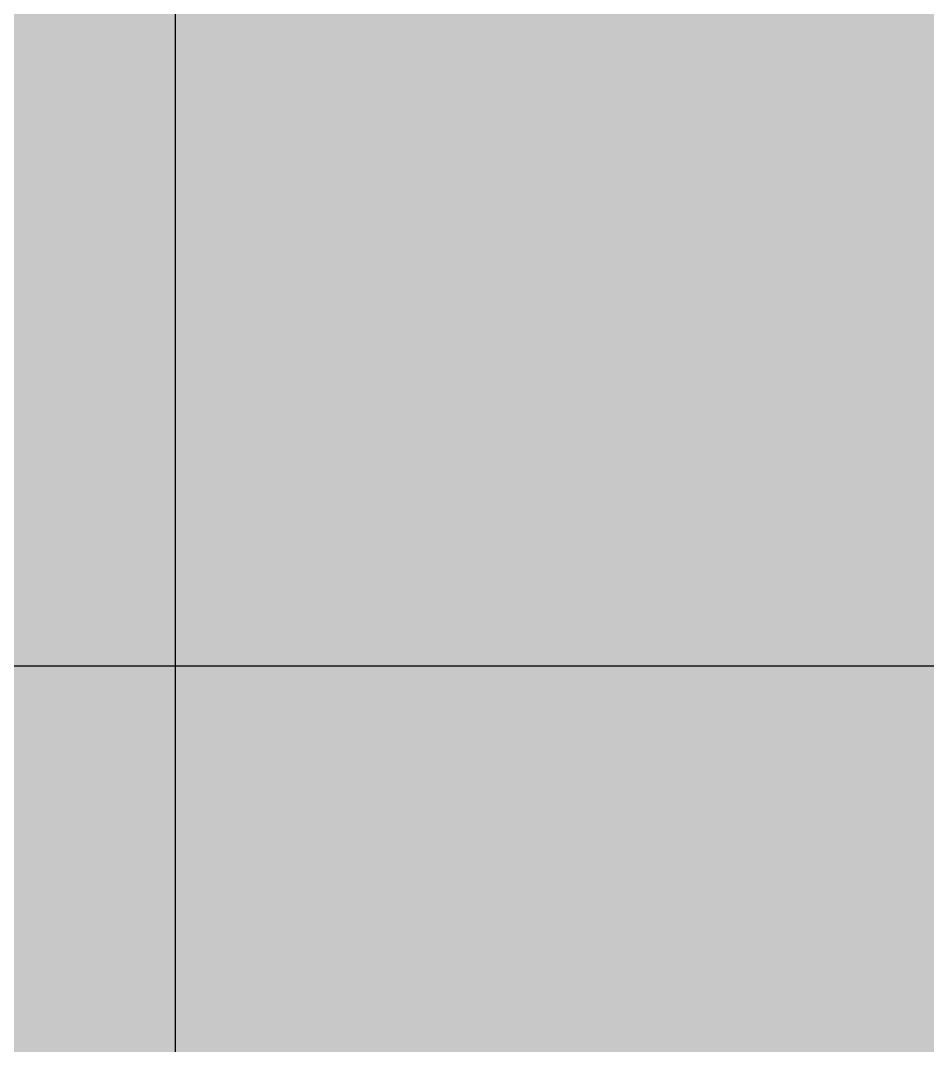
# Model space of a CAD drawing. Extents: x -5280327 to 29700, y -3925683 to 5564800.
# Drawn here: x 15951 to 18339, y 7499 to 10197 of the extents above; entities that cross this region are included whole.
import ezdxf

# ---------------------------------------------------------------- set-up
doc = ezdxf.new("R2010")
doc.units = 0
doc.linetypes.add('6', pattern=[2640.874023, 1320.437012, -1320.437012])
doc.layers.get('0').update_dxf_attribs({"linetype": 'CONTINUOUS'})

msp = doc.modelspace()

# ---------------------------------------------------------------- linework, layer by layer
at = {"color": 7, "linetype": '6', "const_width": 10343.1}
for points in [[(0, 29405.6), (24528.3, 0)], [(0, 0), (24528.3, 29405.6)], [(0, 29405.6), (24528.3, 0)], [(0, 0), (24528.3, 29405.6)]]:
    msp.add_lwpolyline(points, dxfattribs=at)
at = {"layer": 'Cuadricula Coordenadas', "color": 7}
for points in [[(16358.9, 389.8), (16358.9, 12938.4)], [(15472.2, 8498.2), (24151.2, 8498.2)]]:
    msp.add_lwpolyline(points, dxfattribs=at)
at = {"layer": 'Cuadricula Coordenadas', "color": 7, "const_width": 0.00153}
msp.add_lwpolyline([(15972.5, 8537.3), (15986.3, 8615.7), (15995.9, 8615.7), (16022.1, 8554.2), (16032.9, 8615.7), (16041.9, 8615.7), (16028.1, 8537.3), (16018.5, 8537.3), (15992.3, 8598.9), (15981.5, 8537.3), (15972.5, 8537.3)], dxfattribs=at)

doc.saveas('drawing.dxf')
